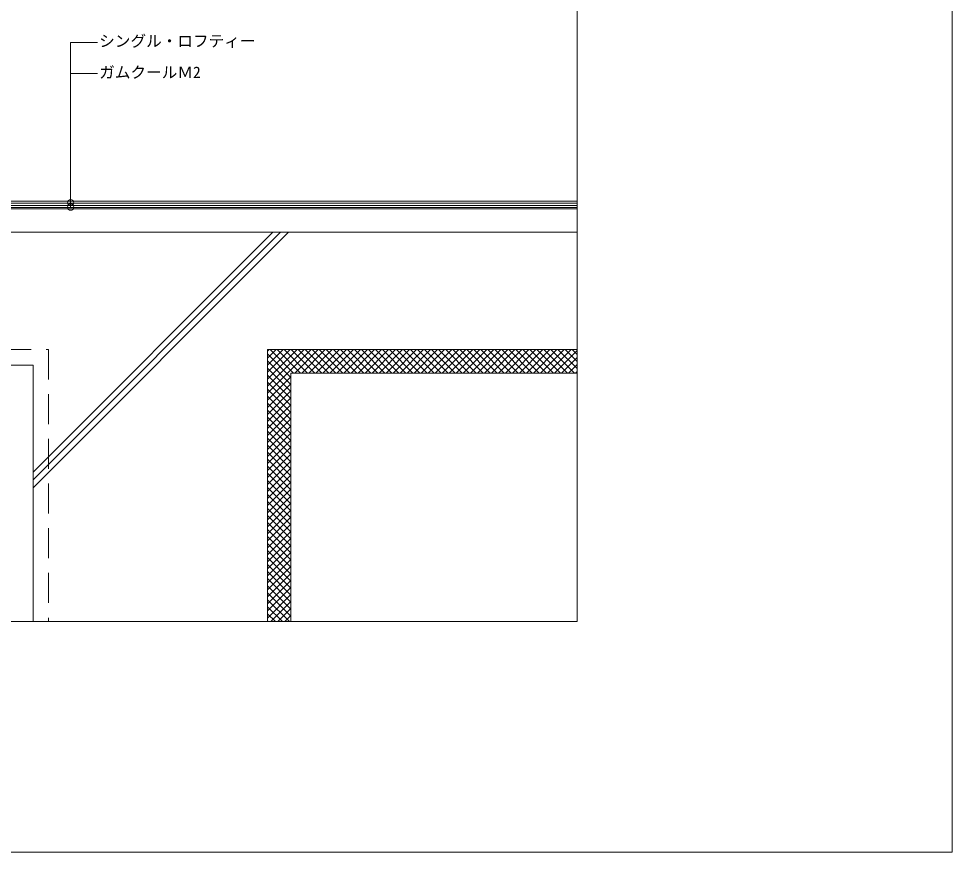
# Model space of a CAD drawing. Units: millimetres, scale not verified. Extents: x -1380 to 1380, y -955 to 955.
# Drawn here: x 186 to 1380, y -955 to 111 of the extents above; entities that cross this region are included whole.
import ezdxf
from ezdxf.enums import TextEntityAlignment as Align

# ---------------------------------------------------------------- set-up
doc = ezdxf.new("R2010")
doc.units = ezdxf.units.MM
doc.header["$LTSCALE"] = 3
doc.linetypes.add('USER1', pattern=[19.05, 12.7, -6.35])
for name, color, linetype, lineweight in [('0-1_KUTAI', 3, 'Continuous', 18), ('0-2_MOJI', 7, 'Continuous', 18), ('0-3_single', 6, 'Continuous', 18), ('0-4_BOUSUI', 1, 'Continuous', 18), ('0-5_HATCH', 9, 'Continuous', 18), ('0-8_WAKU', 7, 'Continuous', 18)]:
    doc.layers.add(name, color=color, linetype=linetype, lineweight=lineweight)
doc.styles.add('ＭＳ ゴシック', font='')
doc.styles.get('ＭＳ ゴシック').set_extended_font_data('MS Gothic')

msp = doc.modelspace()

# ---------------------------------------------------------------- linework, layer by layer
at = {"layer": '0-1_KUTAI'}
for p, q in [((-275.927, -132.003), (900.021, -132.003)), ((-275.927, -162.003), (900.021, -162.003)), ((504.073, -312.003), (900.021, -312.003)), ((504.073, -312.003), (504.073, -659.984)), ((-175.927, -332.003), (204.073, -332.003)), ((204.073, -332.003), (204.073, -659.984))]:
    msp.add_line(p, q, dxfattribs=at)
at = {"layer": '0-1_KUTAI', "linetype": 'USER1'}
for p, q in [((-179.261, -312.003), (224.073, -312.003)), ((224.073, -312.003), (224.073, -659.984))]:
    msp.add_line(p, q, dxfattribs=at)
at = {"layer": '0-2_MOJI'}
for p, q in [((252.139, -129.859), (252.139, 80.869)), ((286.715, 80.869), (252.139, 80.869)), ((286.715, 40.869), (252.139, 40.869))]:
    msp.add_line(p, q, dxfattribs=at)
for centre in [(252.139, -124.16), (252.139, -129.859)]:
    msp.add_circle(centre, 4, dxfattribs=at)
at = {"layer": '0-3_single'}
for points in [[(-291.427, -120.987), (-279.185, -119.103), (-177.882, -119.103), (-170.721, -119.894), (-169.493, -120.603), (-156.828, -120.603), (-155.161, -121.103), (-114.975, -121.103), (-113.243, -122.103), (900.021, -122.103)], [(-291.427, -123.82), (-278.97, -121.903), (-178.037, -121.903), (-171.613, -122.613), (-170.243, -123.403), (-157.239, -123.403), (-155.572, -123.903), (-115.725, -123.903), (-113.993, -124.903), (900.021, -124.903)], [(-291.427, -126.653), (-278.756, -124.703), (-178.191, -124.703), (-172.504, -125.332), (-170.994, -126.203), (-157.65, -126.203), (-155.983, -126.703), (-116.475, -126.703), (-114.743, -127.703), (900.021, -127.703)]]:
    msp.add_lwpolyline(points, dxfattribs=at)
at = {"layer": '0-4_BOUSUI'}
for q in [(900.021, -342.003), (534.073, -659.984)]:
    msp.add_line((534.073, -342.003), q, dxfattribs=at)
msp.add_lwpolyline([(-291.427, -129.486), (-278.542, -127.503), (-178.345, -127.503), (-173.395, -128.05), (-171.744, -129.003), (-158.061, -129.003), (-156.394, -129.503), (-117.226, -129.503), (-115.493, -130.503), (900.021, -130.503)], dxfattribs=at)
at = {"layer": '0-5_HATCH'}
for p, q in [((204.073, -468.827), (510.896, -162.003)), ((204.073, -488.626), (530.695, -162.003)), ((204.073, -478.727), (520.796, -162.003)), ((504.073, -314.063), (506.132, -312.003)), ((504.073, -323.044), (515.113, -312.003)), ((504.073, -332.024), (524.093, -312.003)), ((504.073, -341.004), (533.073, -312.003)), ((504.073, -349.984), (542.053, -312.003)), ((504.073, -358.965), (551.034, -312.003)), ((504.073, -367.945), (560.014, -312.003)), ((534.073, -347.629), (504.073, -317.629)), ((537.427, -342.003), (507.427, -312.003)), ((546.407, -342.003), (516.407, -312.003)), ((555.387, -342.003), (525.387, -312.003)), ((564.368, -342.003), (534.368, -312.003)), ((538.994, -342.003), (568.994, -312.003)), ((573.348, -342.003), (543.348, -312.003)), ((547.974, -342.003), (577.974, -312.003)), ((582.328, -342.003), (552.328, -312.003)), ((556.955, -342.003), (586.955, -312.003)), ((591.308, -342.003), (561.308, -312.003)), ((565.935, -342.003), (595.935, -312.003)), ((600.289, -342.003), (570.289, -312.003)), ((574.915, -342.003), (604.915, -312.003)), ((609.269, -342.003), (579.269, -312.003)), ((583.895, -342.003), (613.895, -312.003)), ((618.249, -342.003), (588.249, -312.003)), ((592.876, -342.003), (622.876, -312.003)), ((627.229, -342.003), (597.229, -312.003)), ((601.856, -342.003), (631.856, -312.003)), ((636.21, -342.003), (606.21, -312.003)), ((610.836, -342.003), (640.836, -312.003)), ((645.19, -342.003), (615.19, -312.003)), ((619.817, -342.003), (649.817, -312.003)), ((654.17, -342.003), (624.17, -312.003)), ((628.797, -342.003), (658.797, -312.003)), ((663.151, -342.003), (633.151, -312.003)), ((637.777, -342.003), (667.777, -312.003)), ((672.131, -342.003), (642.131, -312.003)), ((646.757, -342.003), (676.757, -312.003)), ((681.111, -342.003), (651.111, -312.003)), ((655.738, -342.003), (685.738, -312.003)), ((690.091, -342.003), (660.091, -312.003)), ((664.718, -342.003), (694.718, -312.003)), ((699.072, -342.003), (669.072, -312.003)), ((673.698, -342.003), (703.698, -312.003)), ((708.052, -342.003), (678.052, -312.003)), ((682.678, -342.003), (712.678, -312.003)), ((717.032, -342.003), (687.032, -312.003)), ((691.659, -342.003), (721.659, -312.003)), ((726.012, -342.003), (696.012, -312.003)), ((700.639, -342.003), (730.639, -312.003)), ((734.993, -342.003), (704.993, -312.003)), ((709.619, -342.003), (739.619, -312.003)), ((743.973, -342.003), (713.973, -312.003)), ((718.599, -342.003), (748.599, -312.003)), ((752.953, -342.003), (722.953, -312.003)), ((727.58, -342.003), (757.58, -312.003)), ((761.933, -342.003), (731.933, -312.003)), ((736.56, -342.003), (766.56, -312.003)), ((770.914, -342.003), (740.914, -312.003)), ((745.54, -342.003), (775.54, -312.003)), ((779.894, -342.003), (749.894, -312.003)), ((754.52, -342.003), (784.52, -312.003)), ((788.874, -342.003), (758.874, -312.003)), ((763.501, -342.003), (793.501, -312.003)), ((797.854, -342.003), (767.854, -312.003)), ((772.481, -342.003), (802.481, -312.003)), ((806.835, -342.003), (776.835, -312.003)), ((781.461, -342.003), (811.461, -312.003)), ((815.815, -342.003), (785.815, -312.003)), ((790.441, -342.003), (820.441, -312.003)), ((824.795, -342.003), (794.795, -312.003)), ((799.422, -342.003), (829.422, -312.003)), ((833.775, -342.003), (803.775, -312.003)), ((808.402, -342.003), (838.402, -312.003)), ((842.756, -342.003), (812.756, -312.003)), ((817.382, -342.003), (847.382, -312.003)), ((851.736, -342.003), (821.736, -312.003)), ((826.362, -342.003), (856.362, -312.003)), ((860.716, -342.003), (830.716, -312.003)), ((835.343, -342.003), (865.343, -312.003)), ((869.696, -342.003), (839.696, -312.003)), ((844.323, -342.003), (874.323, -312.003)), ((878.677, -342.003), (848.677, -312.003)), ((853.303, -342.003), (883.303, -312.003)), ((887.657, -342.003), (857.657, -312.003)), ((862.283, -342.003), (892.283, -312.003)), ((896.637, -342.003), (866.637, -312.003)), ((871.264, -342.003), (900.021, -313.246)), ((900.021, -336.407), (875.617, -312.003)), ((880.244, -342.003), (900.021, -322.226)), ((900.021, -327.427), (884.598, -312.003)), ((900.021, -318.447), (893.578, -312.003)), ((534.073, -356.61), (504.073, -326.61)), ((889.224, -342.003), (900.021, -331.207)), ((534.073, -365.59), (504.073, -335.59)), ((534.073, -374.57), (504.073, -344.57)), ((898.204, -342.003), (900.021, -340.187)), ((504.073, -376.925), (534.073, -346.925)), ((534.073, -383.55), (504.073, -353.55)), ((504.073, -385.905), (534.073, -355.905)), ((534.073, -392.531), (504.073, -362.531)), ((504.073, -394.886), (534.073, -364.886)), ((534.073, -401.511), (504.073, -371.511)), ((504.073, -403.866), (534.073, -373.866)), ((534.073, -410.491), (504.073, -380.491)), ((504.073, -412.846), (534.073, -382.846)), ((534.073, -419.471), (504.073, -389.471)), ((504.073, -421.826), (534.073, -391.826)), ((534.073, -428.452), (504.073, -398.452)), ((504.073, -430.807), (534.073, -400.807)), ((534.073, -437.432), (504.073, -407.432)), ((504.073, -439.787), (534.073, -409.787)), ((534.073, -446.412), (504.073, -416.412)), ((504.073, -448.767), (534.073, -418.767)), ((534.073, -455.392), (504.073, -425.392)), ((504.073, -457.747), (534.073, -427.747)), ((534.073, -464.373), (504.073, -434.373)), ((504.073, -466.728), (534.073, -436.728)), ((534.073, -473.353), (504.073, -443.353)), ((504.073, -475.708), (534.073, -445.708)), ((534.073, -482.333), (504.073, -452.333)), ((504.073, -484.688), (534.073, -454.688)), ((534.073, -491.313), (504.073, -461.313)), ((504.073, -493.668), (534.073, -463.668)), ((534.073, -500.294), (504.073, -470.294)), ((504.073, -502.649), (534.073, -472.649)), ((534.073, -509.274), (504.073, -479.274)), ((504.073, -511.629), (534.073, -481.629)), ((534.073, -518.254), (504.073, -488.254)), ((504.073, -520.609), (534.073, -490.609)), ((534.073, -527.234), (504.073, -497.234)), ((504.073, -529.589), (534.073, -499.589)), ((534.073, -536.215), (504.073, -506.215)), ((504.073, -538.57), (534.073, -508.57)), ((534.073, -545.195), (504.073, -515.195)), ((504.073, -547.55), (534.073, -517.55)), ((534.073, -554.175), (504.073, -524.175)), ((504.073, -556.53), (534.073, -526.53)), ((534.073, -563.156), (504.073, -533.156)), ((504.073, -565.511), (534.073, -535.511)), ((534.073, -572.136), (504.073, -542.136)), ((504.073, -574.491), (534.073, -544.491)), ((534.073, -581.116), (504.073, -551.116)), ((504.073, -583.471), (534.073, -553.471)), ((534.073, -590.096), (504.073, -560.096)), ((504.073, -592.451), (534.073, -562.451)), ((534.073, -599.077), (504.073, -569.077)), ((504.073, -601.432), (534.073, -571.432)), ((534.073, -608.057), (504.073, -578.057)), ((504.073, -610.412), (534.073, -580.412)), ((534.073, -617.037), (504.073, -587.037)), ((504.073, -619.392), (534.073, -589.392)), ((534.073, -626.017), (504.073, -596.017)), ((504.073, -628.372), (534.073, -598.372)), ((534.073, -634.998), (504.073, -604.998)), ((504.073, -637.353), (534.073, -607.353)), ((534.073, -643.978), (504.073, -613.978)), ((504.073, -646.333), (534.073, -616.333)), ((534.073, -652.958), (504.073, -622.958)), ((504.073, -655.313), (534.073, -625.313)), ((532.119, -659.984), (504.073, -631.938)), ((523.138, -659.984), (504.073, -640.919)), ((508.381, -659.984), (534.073, -634.293)), ((517.362, -659.984), (534.073, -643.274)), ((514.158, -659.984), (504.073, -649.899)), ((526.342, -659.984), (534.073, -652.254)), ((505.178, -659.984), (504.073, -658.879))]:
    msp.add_line(p, q, dxfattribs=at)
at = {"layer": '0-8_WAKU'}
for points in [[(-1379.979, -954.984), (1380.021, -954.984), (1380.021, 955.016), (-1379.979, 955.016)], [(-899.979, -659.984), (900.021, -659.984), (900.021, 540.016), (-899.979, 540.016)]]:
    msp.add_lwpolyline(points, close=True, dxfattribs=at)

# ---------------------------------------------------------------- texts
at = {"layer": '0-2_MOJI', "style": 'ＭＳ ゴシック'}
for s, p in [('シングル・ロフティー', (288.715, 70.869)), ('ガムクールＭ2', (288.715, 30.869))]:
    msp.add_text(s, height=14.66, dxfattribs=at).set_placement(p, align=Align.BOTTOM_LEFT)

doc.saveas('drawing.dxf')
